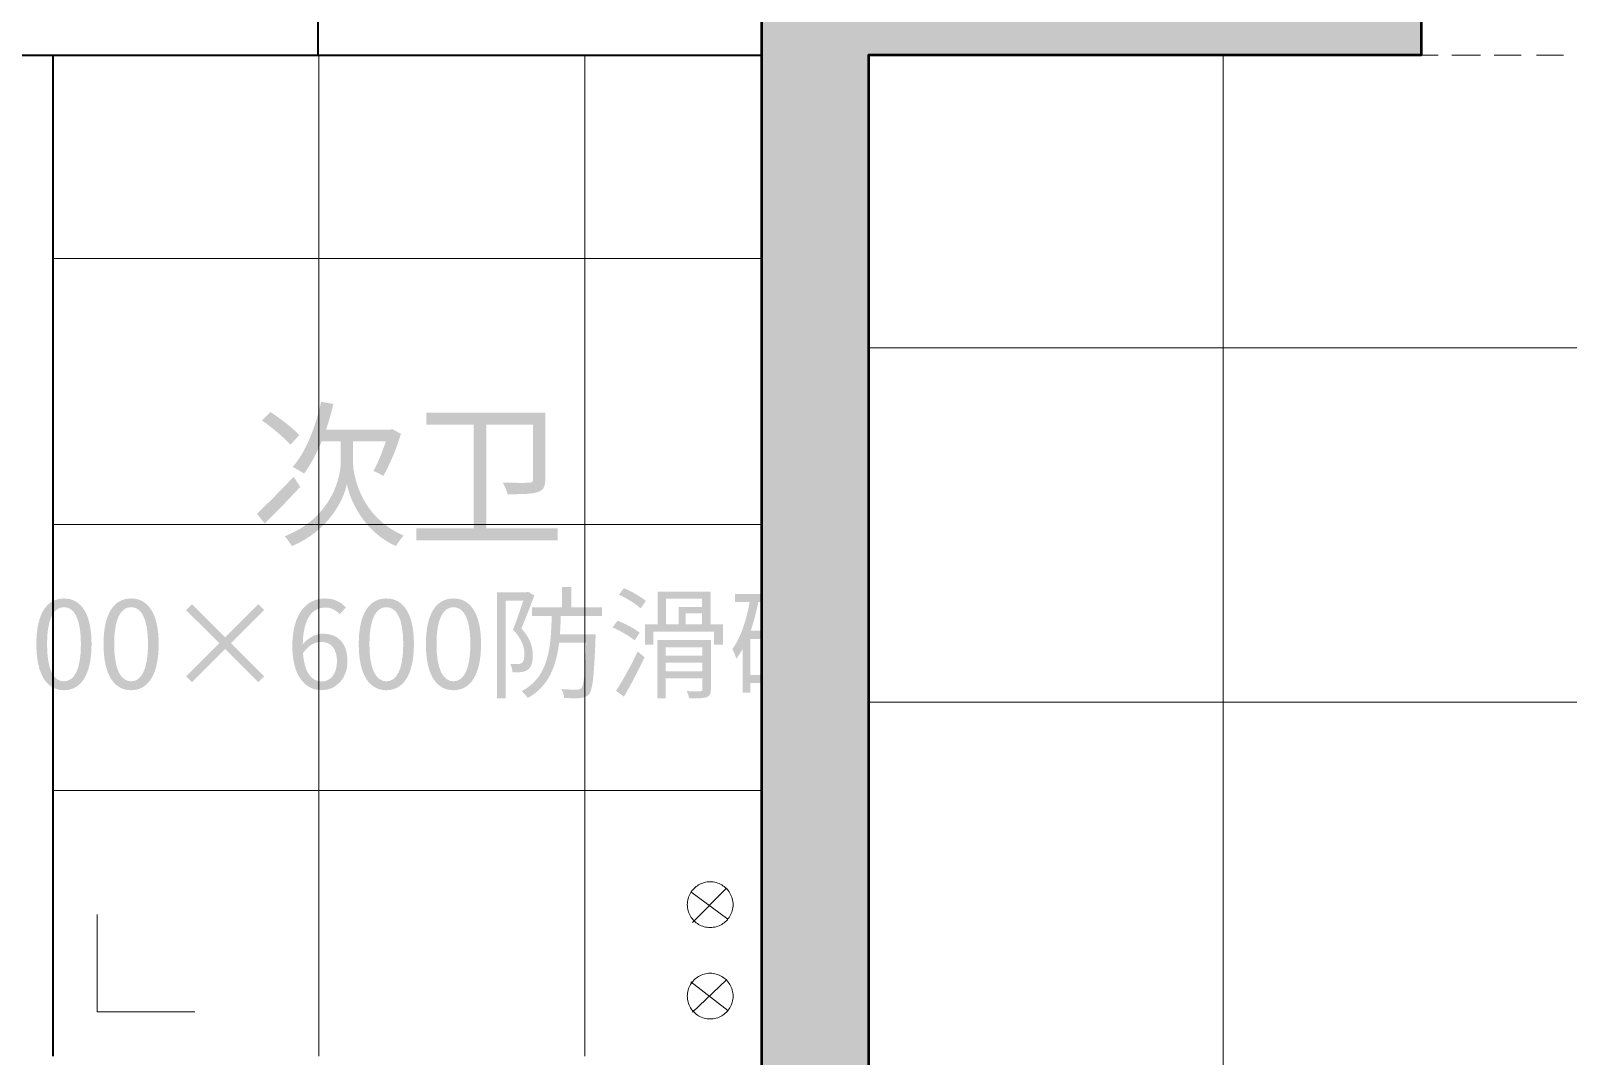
# Model space of a CAD drawing. Header units: millimetres. Extents: x -4600 to 229000, y -4300 to 19460.
# Drawn here: x 127282 to 130750, y 9171 to 11485 of the extents above; entities that cross this region are included whole.
import ezdxf

# ---------------------------------------------------------------- set-up
doc = ezdxf.new("R2010")
doc.units = ezdxf.units.MM
doc.header["$LTSCALE"] = 100
for name, color, linetype, lineweight in [('A-EX-BEAM', 8, 'Continuous', 13), ('A-EX-SERVICE', 6, 'Continuous', 13), ('A-EX-STRUCT', 7, 'Continuous', 50), ('A-EX-WALL', 7, 'Continuous', 35), ('A-TEXT', 7, 'Continuous', 18), ('R2-FLOOR', 8, 'Continuous', 9)]:
    doc.layers.add(name, color=color, linetype=linetype, lineweight=lineweight)

# ---------------------------------------------------------------- blocks, each defined once
blk = doc.blocks.new('SOURCE_PROPOSED')
at = {"layer": 'A-EX-STRUCT'}
blk.add_hatch(color=256, dxfattribs=at).paths.add_polyline_path([(8931.4, 9870), (10418.5, 9870), (10418.5, 9630), (9172.2, 9630), (9172.2, 6030), (8931.4, 6030)])
at = {"layer": 'A-EX-BEAM'}
for p, q in [((10418.5, 9630), (10456.8, 9630)), ((10487.3, 9630), (10552.3, 9630)), ((10582.9, 9630), (10644.1, 9630)), ((10678.5, 9630), (10739.7, 9630))]:
    blk.add_line(p, q, dxfattribs=at)
at = {"layer": 'A-EX-SERVICE'}
for p, q in [((10418.5, 9630), (10456.8, 9630)), ((10487.3, 9630), (10552.3, 9630)), ((10582.9, 9630), (10644.1, 9630)), ((10678.5, 9630), (10739.7, 9630)), ((8854.9, 7681), (8770.8, 7742.1)), ((8774.6, 7673.3), (8851.1, 7749.7)), ((8854.9, 7474.6), (8770.8, 7539.6)), ((8774.6, 7470.8), (8851.1, 7543.4))]:
    blk.add_line(p, q, dxfattribs=at)
for points in [[(8814.8, 7765), (8811.2, 7764.9), (8807.8, 7764.6), (8804.4, 7764), (8801.1, 7763.2), (8797.8, 7762.2), (8794.7, 7761), (8791.7, 7759.6), (8788.7, 7758), (8785.9, 7756.2), (8783.2, 7754.3), (8780.7, 7752.2), (8778.3, 7749.9), (8776, 7747.5), (8773.9, 7745), (8772, 7742.3), (8770.2, 7739.5), (8768.6, 7736.6), (8767.2, 7733.5), (8766, 7730.4), (8765, 7727.2), (8764.2, 7723.8), (8763.6, 7720.4), (8763.3, 7717), (8763.2, 7713.4)], [(8866.4, 7713.4), (8866.3, 7717), (8865.9, 7720.4), (8865.3, 7723.8), (8864.5, 7727.2), (8863.5, 7730.4), (8862.3, 7733.5), (8860.9, 7736.6), (8859.3, 7739.5), (8857.6, 7742.3), (8855.6, 7745), (8853.5, 7747.5), (8851.3, 7749.9), (8848.9, 7752.2), (8846.3, 7754.3), (8843.6, 7756.2), (8840.8, 7758), (8837.9, 7759.6), (8834.9, 7761), (8831.7, 7762.2), (8828.5, 7763.2), (8825.2, 7764), (8821.8, 7764.6), (8818.3, 7764.9), (8814.8, 7765)], [(8763.2, 7713.4), (8763.3, 7709.9), (8763.6, 7706.4), (8764.2, 7703), (8765, 7699.7), (8766, 7696.5), (8767.2, 7693.4), (8768.6, 7690.3), (8770.2, 7687.4), (8772, 7684.6), (8773.9, 7681.9), (8776, 7679.4), (8778.3, 7677), (8780.7, 7674.7), (8783.2, 7672.6), (8785.9, 7670.7), (8788.7, 7668.9), (8791.7, 7667.3), (8794.7, 7665.9), (8797.8, 7664.7), (8801.1, 7663.7), (8804.4, 7662.9), (8807.8, 7662.3), (8811.2, 7662), (8814.8, 7661.8)], [(8814.8, 7661.8), (8818.3, 7662), (8821.8, 7662.3), (8825.2, 7662.9), (8828.5, 7663.7), (8831.7, 7664.7), (8834.9, 7665.9), (8837.9, 7667.3), (8840.8, 7668.9), (8843.6, 7670.7), (8846.3, 7672.6), (8848.9, 7674.7), (8851.3, 7677), (8853.5, 7679.4), (8855.6, 7681.9), (8857.6, 7684.6), (8859.3, 7687.4), (8860.9, 7690.3), (8862.3, 7693.4), (8863.5, 7696.5), (8864.5, 7699.7), (8865.3, 7703), (8865.9, 7706.4), (8866.3, 7709.9), (8866.4, 7713.4)], [(8814.8, 7558.7), (8811.2, 7558.5), (8807.8, 7558.2), (8804.4, 7557.6), (8801.1, 7556.8), (8797.8, 7555.8), (8794.7, 7554.6), (8791.7, 7553.2), (8788.7, 7551.6), (8785.9, 7549.9), (8783.2, 7547.9), (8780.7, 7545.8), (8778.3, 7543.6), (8776, 7541.1), (8773.9, 7538.6), (8772, 7535.9), (8770.2, 7533.1), (8768.6, 7530.2), (8767.2, 7527.2), (8766, 7524), (8765, 7520.8), (8764.2, 7517.5), (8763.6, 7514.1), (8763.3, 7510.6), (8763.2, 7507.1)], [(8866.4, 7507.1), (8866.3, 7510.6), (8865.9, 7514.1), (8865.3, 7517.5), (8864.5, 7520.8), (8863.5, 7524), (8862.3, 7527.2), (8860.9, 7530.2), (8859.3, 7533.1), (8857.6, 7535.9), (8855.6, 7538.6), (8853.5, 7541.1), (8851.3, 7543.6), (8848.9, 7545.8), (8846.3, 7547.9), (8843.6, 7549.9), (8840.8, 7551.6), (8837.9, 7553.2), (8834.9, 7554.6), (8831.7, 7555.8), (8828.5, 7556.8), (8825.2, 7557.6), (8821.8, 7558.2), (8818.3, 7558.5), (8814.8, 7558.7)], [(8763.2, 7507.1), (8763.3, 7503.5), (8763.6, 7500.1), (8764.2, 7496.7), (8765, 7493.4), (8766, 7490.1), (8767.2, 7487), (8768.6, 7484), (8770.2, 7481), (8772, 7478.2), (8773.9, 7475.5), (8776, 7473), (8778.3, 7470.6), (8780.7, 7468.3), (8783.2, 7466.2), (8785.9, 7464.3), (8788.7, 7462.5), (8791.7, 7460.9), (8794.7, 7459.5), (8797.8, 7458.3), (8801.1, 7457.3), (8804.4, 7456.5), (8807.8, 7455.9), (8811.2, 7455.6), (8814.8, 7455.5)], [(8814.8, 7455.5), (8818.3, 7455.6), (8821.8, 7455.9), (8825.2, 7456.5), (8828.5, 7457.3), (8831.7, 7458.3), (8834.9, 7459.5), (8837.9, 7460.9), (8840.8, 7462.5), (8843.6, 7464.3), (8846.3, 7466.2), (8848.9, 7468.3), (8851.3, 7470.6), (8853.5, 7473), (8855.6, 7475.5), (8857.6, 7478.2), (8859.3, 7481), (8860.9, 7484), (8862.3, 7487), (8863.5, 7490.1), (8864.5, 7493.4), (8865.3, 7496.7), (8865.9, 7500.1), (8866.3, 7503.5), (8866.4, 7507.1)]]:
    blk.add_lwpolyline(points, dxfattribs=at)
at = {"layer": 'A-EX-STRUCT'}
blk.add_lwpolyline([(8931.4, 9870), (10418.5, 9870), (10418.5, 9630), (9172.2, 9630), (9172.2, 6030), (8931.4, 6030)], close=True, dxfattribs=at)
at = {"layer": 'A-EX-WALL'}
for p, q in [((7930.7, 9630), (7930.7, 9870)), ((8931.4, 9630), (8931.4, 9870)), ((10418.5, 9630), (10418.5, 9870)), ((7214, 9630), (8931.4, 9630)), ((7332.2, 9630), (7332.2, 7371.4)), ((8931.4, 9630), (8931.4, 7371.4)), ((9172.2, 9630), (10418.5, 9630)), ((9172.2, 9630), (9172.2, 6030))]:
    blk.add_line(p, q, dxfattribs=at)
blk = doc.blocks.new('R2_FLOORING')
at = {"layer": 'A-TEXT'}
h = blk.add_hatch(color=256, dxfattribs=at)
edge = h.paths.add_edge_path()
edge.add_spline(control_points=[(7937.2, 8847.9), (7924.8, 8791.2), (7903.2, 8735.5), (7873, 8700.7)], knot_values=[0, 0, 0, 0, 1, 1, 1, 1], degree=3, periodic=0)
edge.add_spline(control_points=[(7873, 8700.7), (7880.1, 8697.5), (7892.9, 8690.1), (7898.6, 8685.8)], knot_values=[0, 0, 0, 0, 1, 1, 1, 1], degree=3, periodic=0)
edge.add_spline(control_points=[(7898.6, 8685.8), (7913.5, 8705.7), (7926.6, 8730.5), (7938.3, 8758.6)], knot_values=[0, 0, 0, 0, 1, 1, 1, 1], degree=3, periodic=0)
edge.add_line((7938.3, 8758.6), (7981.6, 8758.6))
edge.add_line((7981.6, 8758.6), (7981.6, 8713.2))
edge.add_spline(control_points=[(7981.6, 8713.2), (7981.6, 8679.8), (7963.1, 8586.9), (7854.9, 8544.3)], knot_values=[0, 0, 0, 0, 1, 1, 1, 1], degree=3, periodic=0)
edge.add_spline(control_points=[(7854.9, 8544.3), (7859.9, 8539), (7868.1, 8528.4), (7871.2, 8522.3)], knot_values=[0, 0, 0, 0, 1, 1, 1, 1], degree=3, periodic=0)
edge.add_spline(control_points=[(7871.2, 8522.3), (7956.7, 8558.5), (7989.4, 8629.8), (7995.4, 8663.1)], knot_values=[0, 0, 0, 0, 1, 1, 1, 1], degree=3, periodic=0)
edge.add_spline(control_points=[(7995.4, 8663.1), (8000.7, 8630.2), (8030.9, 8556.4), (8105.7, 8522.3)], knot_values=[0, 0, 0, 0, 1, 1, 1, 1], degree=3, periodic=0)
edge.add_spline(control_points=[(8105.7, 8522.3), (8109.6, 8528.7), (8117.8, 8539.7), (8123.1, 8546.1)], knot_values=[0, 0, 0, 0, 1, 1, 1, 1], degree=3, periodic=0)
edge.add_spline(control_points=[(8123.1, 8546.1), (8026.3, 8587.9), (8008.9, 8681.9), (8009.2, 8713.2)], knot_values=[0, 0, 0, 0, 1, 1, 1, 1], degree=3, periodic=0)
edge.add_line((8009.2, 8713.2), (8009.2, 8758.6))
edge.add_line((8009.2, 8758.6), (8083, 8758.6))
edge.add_spline(control_points=[(8083, 8758.6), (8075.6, 8734.8), (8064.6, 8708.5), (8055.3, 8691.9)], knot_values=[0, 0, 0, 0, 1, 1, 1, 1], degree=3, periodic=0)
edge.add_spline(control_points=[(8055.3, 8691.9), (8061.7, 8689.4), (8072, 8683.7), (8077.7, 8680.9)], knot_values=[0, 0, 0, 0, 1, 1, 1, 1], degree=3, periodic=0)
edge.add_spline(control_points=[(8077.7, 8680.9), (8090.8, 8704.6), (8107.5, 8741.5), (8117.1, 8775.6)], knot_values=[0, 0, 0, 0, 1, 1, 1, 1], degree=3, periodic=0)
edge.add_line((8117.1, 8775.6), (8097.6, 8786.2))
edge.add_line((8097.6, 8786.2), (8092.2, 8784.8))
edge.add_line((8092.2, 8784.8), (7948.2, 8784.8))
edge.add_spline(control_points=[(7948.2, 8784.8), (7954.6, 8803.3), (7960.3, 8823.1), (7964.9, 8843)], knot_values=[0, 0, 0, 0, 1, 1, 1, 1], degree=3, periodic=0)
edge.add_line((7964.9, 8843), (7937.2, 8847.9))
h = blk.add_hatch(color=256, dxfattribs=at)
edge = h.paths.add_edge_path()
edge.add_spline(control_points=[(7803.9, 8805.7), (7826.6, 8789.8), (7854.6, 8766.4), (7868.1, 8750.8)], knot_values=[0, 0, 0, 0, 1, 1, 1, 1], degree=3, periodic=0)
edge.add_line((7868.1, 8750.8), (7887.9, 8772.7))
edge.add_spline(control_points=[(7887.9, 8772.7), (7874.1, 8788), (7845.4, 8810.3), (7822.7, 8824.9)], knot_values=[0, 0, 0, 0, 1, 1, 1, 1], degree=3, periodic=0)
edge.add_line((7822.7, 8824.9), (7803.9, 8805.7))
h = blk.add_hatch(color=256, dxfattribs=at)
edge = h.paths.add_edge_path()
edge.add_line((8174.5, 8823.1), (8174.5, 8796.2))
edge.add_line((8174.5, 8796.2), (8281.6, 8796.2))
edge.add_line((8281.6, 8796.2), (8281.6, 8562.1))
edge.add_line((8281.6, 8562.1), (8152.2, 8562.1))
edge.add_line((8152.2, 8562.1), (8152.2, 8535.4))
edge.add_line((8152.2, 8535.4), (8471.1, 8535.4))
edge.add_line((8471.1, 8535.4), (8471.1, 8562.1))
edge.add_line((8471.1, 8562.1), (8310, 8562.1))
edge.add_line((8310, 8562.1), (8310, 8796.2))
edge.add_line((8310, 8796.2), (8415.4, 8796.2))
edge.add_line((8415.4, 8796.2), (8415.4, 8673.1))
edge.add_spline(control_points=[(8415.4, 8673.1), (8415.4, 8667.4), (8413.6, 8665.6), (8406.5, 8665.3), (8399.1, 8664.9), (8374.2, 8664.9), (8346.9, 8665.6)], knot_values=[0, 0, 0, 0, 1, 1, 1, 2, 2, 2, 2], degree=3, periodic=0)
edge.add_spline(control_points=[(8346.9, 8665.6), (8351.2, 8658.5), (8356.1, 8646.8), (8357.6, 8639.4)], knot_values=[0, 0, 0, 0, 1, 1, 1, 1], degree=3, periodic=0)
edge.add_spline(control_points=[(8357.6, 8639.4), (8390.2, 8639.4), (8412.5, 8639.7), (8425.7, 8644)], knot_values=[0, 0, 0, 0, 1, 1, 1, 1], degree=3, periodic=0)
edge.add_spline(control_points=[(8425.7, 8644), (8438.8, 8648.6), (8442.7, 8656.8), (8442.7, 8672.4)], knot_values=[0, 0, 0, 0, 1, 1, 1, 1], degree=3, periodic=0)
edge.add_line((8442.7, 8672.4), (8442.7, 8823.1))
edge.add_line((8442.7, 8823.1), (8174.5, 8823.1))
h = blk.add_hatch(color=256, dxfattribs=at)
edge = h.paths.add_edge_path()
edge.add_line((7792.5, 8595.4), (7809.9, 8573.4))
edge.add_spline(control_points=[(7809.9, 8573.4), (7833.6, 8596.5), (7863.8, 8627.3), (7890, 8656)], knot_values=[0, 0, 0, 0, 1, 1, 1, 1], degree=3, periodic=0)
edge.add_line((7890, 8656), (7875.2, 8678.7))
edge.add_spline(control_points=[(7875.2, 8678.7), (7845.4, 8647.2), (7813.1, 8614.9), (7792.5, 8595.4)], knot_values=[0, 0, 0, 0, 1, 1, 1, 1], degree=3, periodic=0)
h = blk.add_hatch(color=256, dxfattribs=at)
edge = h.paths.add_edge_path()
edge.add_line((8480.8, 8430.2), (8480.8, 8384.1))
edge.add_line((8480.8, 8384.1), (8412.8, 8384.1))
edge.add_line((8412.8, 8384.1), (8412.8, 8364.7))
edge.add_line((8412.8, 8364.7), (8457.3, 8364.7))
edge.add_spline(control_points=[(8457.3, 8364.7), (8455.7, 8291.6), (8450.2, 8227.4), (8389.6, 8194.7)], knot_values=[0, 0, 0, 0, 1, 1, 1, 1], degree=3, periodic=0)
edge.add_spline(control_points=[(8389.6, 8194.7), (8394.3, 8191.2), (8400.5, 8184.3), (8403.3, 8179.7)], knot_values=[0, 0, 0, 0, 1, 1, 1, 1], degree=3, periodic=0)
edge.add_spline(control_points=[(8403.3, 8179.7), (8450.7, 8206.2), (8467.4, 8250.9), (8473.9, 8304.4)], knot_values=[0, 0, 0, 0, 1, 1, 1, 1], degree=3, periodic=0)
edge.add_line((8473.9, 8304.4), (8535.3, 8304.4))
edge.add_spline(control_points=[(8535.3, 8304.4), (8532.6, 8234.3), (8529.6, 8208.1), (8523.9, 8201.8)], knot_values=[0, 0, 0, 0, 1, 1, 1, 1], degree=3, periodic=0)
edge.add_spline(control_points=[(8523.9, 8201.8), (8521.1, 8199.1), (8518.7, 8198.2), (8513.8, 8198.5)], knot_values=[0, 0, 0, 0, 1, 1, 1, 1], degree=3, periodic=0)
edge.add_spline(control_points=[(8513.8, 8198.5), (8508.3, 8198.5), (8494.1, 8198.5), (8479.1, 8199.9)], knot_values=[0, 0, 0, 0, 1, 1, 1, 1], degree=3, periodic=0)
edge.add_spline(control_points=[(8479.1, 8199.9), (8482.7, 8194.2), (8485.1, 8185.7), (8485.4, 8179.7)], knot_values=[0, 0, 0, 0, 1, 1, 1, 1], degree=3, periodic=0)
edge.add_spline(control_points=[(8485.4, 8179.7), (8499.9, 8179.1), (8514.9, 8178.6), (8522.8, 8179.7)], knot_values=[0, 0, 0, 0, 1, 1, 1, 1], degree=3, periodic=0)
edge.add_spline(control_points=[(8522.8, 8179.7), (8531.2, 8180.5), (8536.4, 8182.4), (8541.6, 8188.7), (8549.8, 8198.5), (8552.8, 8229.1), (8556.1, 8313.7)], knot_values=[0, 0, 0, 0, 1, 1, 1, 2, 2, 2, 2], degree=3, periodic=0)
edge.add_spline(control_points=[(8556.1, 8313.7), (8556.1, 8316.7), (8556.1, 8323.2), (8556.1, 8323.2)], knot_values=[0, 0, 0, 0, 1, 1, 1, 1], degree=3, periodic=0)
edge.add_line((8556.1, 8323.2), (8475.8, 8323.2))
edge.add_spline(control_points=[(8475.8, 8323.2), (8476.7, 8336.6), (8477.5, 8350.5), (8477.8, 8364.7)], knot_values=[0, 0, 0, 0, 1, 1, 1, 1], degree=3, periodic=0)
edge.add_line((8477.8, 8364.7), (8571.1, 8364.7))
edge.add_line((8571.1, 8364.7), (8571.1, 8384.1))
edge.add_line((8571.1, 8384.1), (8501.2, 8384.1))
edge.add_line((8501.2, 8384.1), (8501.2, 8430.2))
edge.add_line((8501.2, 8430.2), (8480.8, 8430.2))
h = blk.add_hatch(color=256, dxfattribs=at)
edge = h.paths.add_edge_path()
edge.add_spline(control_points=[(8609, 8412.7), (8626.5, 8404.8), (8647.5, 8391.7), (8657.8, 8381.6)], knot_values=[0, 0, 0, 0, 1, 1, 1, 1], degree=3, periodic=0)
edge.add_line((8657.8, 8381.6), (8669.6, 8398.5))
edge.add_spline(control_points=[(8669.6, 8398.5), (8658.9, 8408.1), (8637.6, 8420.1), (8620.2, 8427.4)], knot_values=[0, 0, 0, 0, 1, 1, 1, 1], degree=3, periodic=0)
edge.add_line((8620.2, 8427.4), (8609, 8412.7))
h = blk.add_hatch(color=256, dxfattribs=at)
edge = h.paths.add_edge_path()
edge.add_line((8961, 8345.9), (8961, 8326.8))
edge.add_line((8961, 8326.8), (8998.9, 8326.8))
edge.add_spline(control_points=[(8998.9, 8326.8), (8992.9, 8307.9), (8987.2, 8290.5), (8982, 8276.6)], knot_values=[0, 0, 0, 0, 1, 1, 1, 1], degree=3, periodic=0)
edge.add_line((8982, 8276.6), (9070.7, 8276.6))
edge.add_spline(control_points=[(9070.7, 8276.6), (9059.2, 8262.9), (9044.7, 8246.3), (9031.1, 8231.5)], knot_values=[0, 0, 0, 0, 1, 1, 1, 1], degree=3, periodic=0)
edge.add_spline(control_points=[(9031.1, 8231.5), (9021.3, 8237.8), (9011.2, 8244.1), (9001.4, 8249.5)], knot_values=[0, 0, 0, 0, 1, 1, 1, 1], degree=3, periodic=0)
edge.add_line((9001.4, 8249.5), (8988.5, 8235.9))
edge.add_spline(control_points=[(8988.5, 8235.9), (9016.9, 8219.3), (9050.7, 8193.9), (9067.4, 8177.5)], knot_values=[0, 0, 0, 0, 1, 1, 1, 1], degree=3, periodic=0)
edge.add_line((9067.4, 8177.5), (9080.8, 8194.4))
edge.add_spline(control_points=[(9080.8, 8194.4), (9072.6, 8202.1), (9060.6, 8211.3), (9047.2, 8220.6)], knot_values=[0, 0, 0, 0, 1, 1, 1, 1], degree=3, periodic=0)
edge.add_spline(control_points=[(9047.2, 8220.6), (9067.7, 8243.3), (9090, 8269.2), (9105.9, 8288.6)], knot_values=[0, 0, 0, 0, 1, 1, 1, 1], degree=3, periodic=0)
edge.add_line((9105.9, 8288.6), (9091.4, 8297))
edge.add_line((9091.4, 8297), (9088.1, 8295.7))
edge.add_line((9088.1, 8295.7), (9010.4, 8295.7))
edge.add_line((9010.4, 8295.7), (9020.2, 8326.8))
edge.add_line((9020.2, 8326.8), (9118.4, 8326.8))
edge.add_line((9118.4, 8326.8), (9118.4, 8345.9))
edge.add_line((9118.4, 8345.9), (9025.9, 8345.9))
edge.add_line((9025.9, 8345.9), (9035.5, 8378.9))
edge.add_line((9035.5, 8378.9), (9109.7, 8378.9))
edge.add_line((9109.7, 8378.9), (9109.7, 8398))
edge.add_line((9109.7, 8398), (9040.9, 8398))
edge.add_line((9040.9, 8398), (9048.8, 8427.2))
edge.add_line((9048.8, 8427.2), (9028.4, 8429.9))
edge.add_line((9028.4, 8429.9), (9019.9, 8398))
edge.add_line((9019.9, 8398), (8972.2, 8398))
edge.add_line((8972.2, 8398), (8972.2, 8378.9))
edge.add_line((8972.2, 8378.9), (9014.7, 8378.9))
edge.add_line((9014.7, 8378.9), (9004.9, 8345.9))
edge.add_line((9004.9, 8345.9), (8961, 8345.9))
h = blk.add_hatch(color=256, dxfattribs=at)
edge = h.paths.add_edge_path()
edge.add_spline(control_points=[(7357.2, 8197.2), (7395.1, 8197.2), (7419.4, 8231.5), (7419.4, 8301.4), (7419.4, 8370.7), (7395.1, 8404.2), (7357.2, 8404.2), (7319, 8404.2), (7294.9, 8370.7), (7294.9, 8301.4), (7294.9, 8231.5), (7319, 8197.2), (7357.2, 8197.2)], knot_values=[0, 0, 0, 0, 1, 1, 1, 2, 2, 2, 3, 3, 3, 4, 4, 4, 4], degree=3, periodic=0)
edge = h.paths.add_edge_path(flags=0)
edge.add_spline(control_points=[(7357.2, 8217.3), (7334.5, 8217.3), (7319, 8242.7), (7319, 8301.4), (7319, 8359.8), (7334.5, 8384.6), (7357.2, 8384.6), (7379.8, 8384.6), (7395.4, 8359.8), (7395.4, 8301.4), (7395.4, 8242.7), (7379.8, 8217.3), (7357.2, 8217.3)], knot_values=[0, 0, 0, 0, 1, 1, 1, 2, 2, 2, 3, 3, 3, 4, 4, 4, 4], degree=3, periodic=0)
h = blk.add_hatch(color=256, dxfattribs=at)
edge = h.paths.add_edge_path()
edge.add_spline(control_points=[(7508.6, 8197.2), (7546.5, 8197.2), (7570.8, 8231.5), (7570.8, 8301.4), (7570.8, 8370.7), (7546.5, 8404.2), (7508.6, 8404.2), (7470.4, 8404.2), (7446.4, 8370.7), (7446.4, 8301.4), (7446.4, 8231.5), (7470.4, 8197.2), (7508.6, 8197.2)], knot_values=[0, 0, 0, 0, 1, 1, 1, 2, 2, 2, 3, 3, 3, 4, 4, 4, 4], degree=3, periodic=0)
edge = h.paths.add_edge_path(flags=0)
edge.add_spline(control_points=[(7508.6, 8217.3), (7485.9, 8217.3), (7470.4, 8242.7), (7470.4, 8301.4), (7470.4, 8359.8), (7485.9, 8384.6), (7508.6, 8384.6), (7531.2, 8384.6), (7546.8, 8359.8), (7546.8, 8301.4), (7546.8, 8242.7), (7531.2, 8217.3), (7508.6, 8217.3)], knot_values=[0, 0, 0, 0, 1, 1, 1, 2, 2, 2, 3, 3, 3, 4, 4, 4, 4], degree=3, periodic=0)
h = blk.add_hatch(color=256, dxfattribs=at)
edge = h.paths.add_edge_path()
edge.add_spline(control_points=[(7939.1, 8197.2), (7970.3, 8197.2), (7996.7, 8223.3), (7996.7, 8262.1), (7996.7, 8304.1), (7974.9, 8324.8), (7941.1, 8324.8), (7925.5, 8324.8), (7908, 8315.8), (7895.8, 8300.8)], knot_values=[0, 0, 0, 0, 1, 1, 1, 2, 2, 2, 3, 3, 3, 3], degree=3, periodic=0)
edge.add_spline(control_points=[(7895.8, 8300.8), (7896.9, 8362.8), (7919.5, 8383.8), (7947.3, 8383.8), (7959.3, 8383.8), (7971.3, 8377.8), (7979, 8368.5)], knot_values=[0, 0, 0, 0, 1, 1, 1, 2, 2, 2, 2], degree=3, periodic=0)
edge.add_line((7979, 8368.5), (7993.2, 8383.8))
edge.add_spline(control_points=[(7993.2, 8383.8), (7982, 8395.8), (7967, 8404.2), (7946.2, 8404.2), (7907.5, 8404.2), (7872.3, 8374.5), (7872.3, 8296.2), (7872.3, 8230.2), (7900.9, 8197.2), (7939.1, 8197.2)], knot_values=[0, 0, 0, 0, 1, 1, 1, 2, 2, 2, 3, 3, 3, 3], degree=3, periodic=0)
edge = h.paths.add_edge_path(flags=0)
edge.add_spline(control_points=[(7896.3, 8280.9), (7909.4, 8299.5), (7924.7, 8306.3), (7937, 8306.3), (7961.2, 8306.3), (7973, 8289.1), (7973, 8262.1), (7973, 8234.8), (7958.2, 8216.8), (7939.1, 8216.8), (7914, 8216.8), (7899, 8239.4), (7896.3, 8280.9)], knot_values=[0, 0, 0, 0, 1, 1, 1, 2, 2, 2, 3, 3, 3, 4, 4, 4, 4], degree=3, periodic=0)
h = blk.add_hatch(color=256, dxfattribs=at)
edge = h.paths.add_edge_path()
edge.add_spline(control_points=[(8084.3, 8197.2), (8122.2, 8197.2), (8146.5, 8231.5), (8146.5, 8301.4), (8146.5, 8370.7), (8122.2, 8404.2), (8084.3, 8404.2), (8046.1, 8404.2), (8022.1, 8370.7), (8022.1, 8301.4), (8022.1, 8231.5), (8046.1, 8197.2), (8084.3, 8197.2)], knot_values=[0, 0, 0, 0, 1, 1, 1, 2, 2, 2, 3, 3, 3, 4, 4, 4, 4], degree=3, periodic=0)
edge = h.paths.add_edge_path(flags=0)
edge.add_spline(control_points=[(8084.3, 8217.3), (8061.7, 8217.3), (8046.1, 8242.7), (8046.1, 8301.4), (8046.1, 8359.8), (8061.7, 8384.6), (8084.3, 8384.6), (8107, 8384.6), (8122.5, 8359.8), (8122.5, 8301.4), (8122.5, 8242.7), (8107, 8217.3), (8084.3, 8217.3)], knot_values=[0, 0, 0, 0, 1, 1, 1, 2, 2, 2, 3, 3, 3, 4, 4, 4, 4], degree=3, periodic=0)
h = blk.add_hatch(color=256, dxfattribs=at)
edge = h.paths.add_edge_path()
edge.add_spline(control_points=[(8235.7, 8197.2), (8273.7, 8197.2), (8297.9, 8231.5), (8297.9, 8301.4), (8297.9, 8370.7), (8273.7, 8404.2), (8235.7, 8404.2), (8197.5, 8404.2), (8173.5, 8370.7), (8173.5, 8301.4), (8173.5, 8231.5), (8197.5, 8197.2), (8235.7, 8197.2)], knot_values=[0, 0, 0, 0, 1, 1, 1, 2, 2, 2, 3, 3, 3, 4, 4, 4, 4], degree=3, periodic=0)
edge = h.paths.add_edge_path(flags=0)
edge.add_spline(control_points=[(8235.7, 8217.3), (8213.1, 8217.3), (8197.5, 8242.7), (8197.5, 8301.4), (8197.5, 8359.8), (8213.1, 8384.6), (8235.7, 8384.6), (8258.4, 8384.6), (8273.9, 8359.8), (8273.9, 8301.4), (8273.9, 8242.7), (8258.4, 8217.3), (8235.7, 8217.3)], knot_values=[0, 0, 0, 0, 1, 1, 1, 2, 2, 2, 3, 3, 3, 4, 4, 4, 4], degree=3, periodic=0)
h = blk.add_hatch(color=256, dxfattribs=at)
edge = h.paths.add_edge_path()
edge.add_line((8333.7, 8418.2), (8333.7, 8178.9))
edge.add_line((8333.7, 8178.9), (8353.1, 8178.9))
edge.add_line((8353.1, 8178.9), (8353.1, 8399.6))
edge.add_line((8353.1, 8399.6), (8393.2, 8399.6))
edge.add_spline(control_points=[(8393.2, 8399.6), (8386.9, 8380.2), (8378.4, 8354.6), (8370, 8334.1)], knot_values=[0, 0, 0, 0, 1, 1, 1, 1], degree=3, periodic=0)
edge.add_spline(control_points=[(8370, 8334.1), (8390.7, 8312), (8395.9, 8293.2), (8395.9, 8277.9), (8395.9, 8269.5), (8394.3, 8261.8), (8390.2, 8258.8)], knot_values=[0, 0, 0, 0, 1, 1, 1, 2, 2, 2, 2], degree=3, periodic=0)
edge.add_spline(control_points=[(8390.2, 8258.8), (8387.4, 8257.2), (8384.4, 8256.1), (8380.9, 8256.1), (8376, 8256.1), (8370.3, 8256.1), (8363.7, 8256.4)], knot_values=[0, 0, 0, 0, 1, 1, 1, 2, 2, 2, 2], degree=3, periodic=0)
edge.add_spline(control_points=[(8363.7, 8256.4), (8367, 8251.2), (8368.6, 8243.3), (8368.9, 8237.8)], knot_values=[0, 0, 0, 0, 1, 1, 1, 1], degree=3, periodic=0)
edge.add_spline(control_points=[(8368.9, 8237.8), (8375.4, 8237.5), (8382.8, 8237.5), (8388.8, 8238.1)], knot_values=[0, 0, 0, 0, 1, 1, 1, 1], degree=3, periodic=0)
edge.add_spline(control_points=[(8388.8, 8238.1), (8394.3, 8238.9), (8399.4, 8240.5), (8403.5, 8243.5)], knot_values=[0, 0, 0, 0, 1, 1, 1, 1], degree=3, periodic=0)
edge.add_spline(control_points=[(8403.5, 8243.5), (8411.5, 8249), (8414.7, 8260.7), (8414.7, 8275.7), (8414.7, 8293.2), (8410.1, 8313.1), (8388.8, 8336.6)], knot_values=[0, 0, 0, 0, 1, 1, 1, 2, 2, 2, 2], degree=3, periodic=0)
edge.add_spline(control_points=[(8388.8, 8336.6), (8398.6, 8359), (8409.5, 8387.6), (8418, 8410.8)], knot_values=[0, 0, 0, 0, 1, 1, 1, 1], degree=3, periodic=0)
edge.add_line((8418, 8410.8), (8404.1, 8419.3))
edge.add_line((8404.1, 8419.3), (8400.8, 8418.2))
edge.add_line((8400.8, 8418.2), (8333.7, 8418.2))
h = blk.add_hatch(color=256, dxfattribs=at)
h.paths.add_polyline_path([(8696.3, 8419.8), (8696.3, 8346.1), (8667.9, 8346.1), (8667.9, 8299.7), (8686.8, 8299.7), (8686.8, 8329.5), (8823.7, 8329.5), (8823.7, 8299.7), (8843.4, 8299.7), (8843.4, 8346.1), (8815.5, 8346.1), (8815.5, 8419.8), (8696.3, 8419.8)])
h.paths.add_polyline_path([(8743.5, 8384.9), (8743.5, 8346.1), (8714.9, 8346.1), (8714.9, 8403.4), (8796.2, 8403.4), (8796.2, 8384.9), (8743.5, 8384.9)], flags=0)
h.paths.add_polyline_path([(8759.6, 8346.1), (8759.6, 8371), (8796.2, 8371), (8796.2, 8346.1), (8759.6, 8346.1)], flags=0)
h = blk.add_hatch(color=256, dxfattribs=at)
edge = h.paths.add_edge_path()
edge.add_line((8870.4, 8414.6), (8870.4, 8396.1))
edge.add_line((8870.4, 8396.1), (8903.7, 8396.1))
edge.add_spline(control_points=[(8903.7, 8396.1), (8896.3, 8354.6), (8883.8, 8315.8), (8864.7, 8290.2)], knot_values=[0, 0, 0, 0, 1, 1, 1, 1], degree=3, periodic=0)
edge.add_spline(control_points=[(8864.7, 8290.2), (8867.7, 8284.7), (8872.6, 8273.3), (8873.7, 8268.1)], knot_values=[0, 0, 0, 0, 1, 1, 1, 1], degree=3, periodic=0)
edge.add_spline(control_points=[(8873.7, 8268.1), (8878.8, 8274.9), (8883.8, 8282.3), (8888.1, 8290.5)], knot_values=[0, 0, 0, 0, 1, 1, 1, 1], degree=3, periodic=0)
edge.add_line((8888.1, 8290.5), (8888.1, 8191.4))
edge.add_line((8888.1, 8191.4), (8905.6, 8191.4))
edge.add_line((8905.6, 8191.4), (8905.6, 8213.3))
edge.add_line((8905.6, 8213.3), (8957.4, 8213.3))
edge.add_line((8957.4, 8213.3), (8957.4, 8331.4))
edge.add_line((8957.4, 8331.4), (8906.1, 8331.4))
edge.add_spline(control_points=[(8906.1, 8331.4), (8913.2, 8351.6), (8918.7, 8373.7), (8923.3, 8396.1)], knot_values=[0, 0, 0, 0, 1, 1, 1, 1], degree=3, periodic=0)
edge.add_line((8923.3, 8396.1), (8965.6, 8396.1))
edge.add_line((8965.6, 8396.1), (8965.6, 8414.6))
edge.add_line((8965.6, 8414.6), (8870.4, 8414.6))
h.paths.add_polyline_path([(8905.6, 8312.8), (8940, 8312.8), (8940, 8231.5), (8905.6, 8231.5), (8905.6, 8312.8)], flags=0)
blk.add_hatch(color=256, dxfattribs=at).paths.add_polyline_path([(7795.4, 8215.4), (7808.5, 8228.5), (7734, 8303.3), (7808.5, 8378.1), (7795.4, 8391.2), (7720.6, 8316.4), (7646.1, 8391.2), (7632.7, 8377.8), (7707.5, 8303.3), (7632.7, 8228.5), (7646.1, 8215.4), (7720.6, 8290.2), (7795.4, 8215.4)])
h = blk.add_hatch(color=256, dxfattribs=at)
edge = h.paths.add_edge_path()
edge.add_spline(control_points=[(8594.5, 8338.8), (8612.3, 8331.1), (8633.6, 8318.8), (8644.2, 8309.6)], knot_values=[0, 0, 0, 0, 1, 1, 1, 1], degree=3, periodic=0)
edge.add_line((8644.2, 8309.6), (8655.9, 8326.8))
edge.add_spline(control_points=[(8655.9, 8326.8), (8645, 8335.8), (8623.2, 8347.5), (8605.7, 8354)], knot_values=[0, 0, 0, 0, 1, 1, 1, 1], degree=3, periodic=0)
edge.add_line((8605.7, 8354), (8594.5, 8338.8))
h = blk.add_hatch(color=256, dxfattribs=at)
edge = h.paths.add_edge_path()
edge.add_line((8695.2, 8310.4), (8695.2, 8178.9))
edge.add_line((8695.2, 8178.9), (8714.3, 8178.9))
edge.add_line((8714.3, 8178.9), (8714.3, 8224.2))
edge.add_line((8714.3, 8224.2), (8797.3, 8224.2))
edge.add_line((8797.3, 8224.2), (8797.3, 8199.6))
edge.add_spline(control_points=[(8797.3, 8199.6), (8797.3, 8196.1), (8795.9, 8195), (8792.4, 8195)], knot_values=[0, 0, 0, 0, 1, 1, 1, 1], degree=3, periodic=0)
edge.add_spline(control_points=[(8792.4, 8195), (8788.5, 8194.7), (8775.4, 8194.7), (8761.8, 8195.2)], knot_values=[0, 0, 0, 0, 1, 1, 1, 1], degree=3, periodic=0)
edge.add_spline(control_points=[(8761.8, 8195.2), (8764.2, 8190.3), (8766.7, 8183.5), (8767.5, 8178.6)], knot_values=[0, 0, 0, 0, 1, 1, 1, 1], degree=3, periodic=0)
edge.add_spline(control_points=[(8767.5, 8178.6), (8787.2, 8178.6), (8799.2, 8178.9), (8806.8, 8181.6), (8814.2, 8184.3), (8816.4, 8189.2), (8816.4, 8199.6)], knot_values=[0, 0, 0, 0, 1, 1, 1, 2, 2, 2, 2], degree=3, periodic=0)
edge.add_line((8816.4, 8199.6), (8816.4, 8310.4))
edge.add_line((8816.4, 8310.4), (8695.2, 8310.4))
h.paths.add_polyline_path([(8714.3, 8259.1), (8797.3, 8259.1), (8797.3, 8239.7), (8714.3, 8239.7), (8714.3, 8259.1)], flags=0)
h.paths.add_polyline_path([(8714.3, 8274.9), (8714.3, 8294), (8797.3, 8294), (8797.3, 8274.9), (8714.3, 8274.9)], flags=0)
h = blk.add_hatch(color=256, dxfattribs=at)
edge = h.paths.add_edge_path()
edge.add_line((8602.4, 8195.8), (8620.2, 8182.7))
edge.add_spline(control_points=[(8620.2, 8182.7), (8635.2, 8208.3), (8653.2, 8242.7), (8666.8, 8271.6)], knot_values=[0, 0, 0, 0, 1, 1, 1, 1], degree=3, periodic=0)
edge.add_line((8666.8, 8271.6), (8651.3, 8284.5))
edge.add_spline(control_points=[(8651.3, 8284.5), (8636.3, 8253.1), (8616.4, 8217.1), (8602.4, 8195.8)], knot_values=[0, 0, 0, 0, 1, 1, 1, 1], degree=3, periodic=0)
at = {"layer": 'R2-FLOOR'}
for p, q in [((7932, 7371.4), (7932, 9630)), ((8532, 7371.4), (8532, 9630)), ((9972, 2570.8), (9972, 9630)), ((7332.2, 9171), (8931.4, 9171)), ((9172.2, 8970), (14020, 8970)), ((7332.2, 8571), (8931.4, 8571)), ((9172.2, 8170), (14020, 8170)), ((7332.2, 7971), (8931.4, 7971)), ((7432.2, 7471.4), (7432.2, 7691.4)), ((7432.2, 7471.4), (7432.2, 7471.4)), ((7432.2, 7471.4), (7652.2, 7471.4))]:
    blk.add_line(p, q, dxfattribs=at)
blk = doc.blocks.new('A04_SHEET')
for name in ['SOURCE_PROPOSED', 'R2_FLOORING']:
    blk.add_blockref(name, (0, 1800))

msp = doc.modelspace()

# ---------------------------------------------------------------- block references
msp.add_blockref('A04_SHEET', (120000, 0))

doc.saveas('drawing.dxf')
